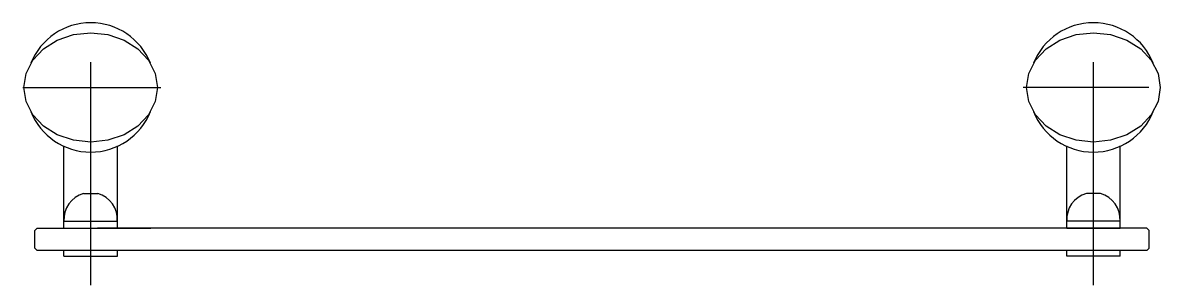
# Model space of a CAD drawing. Extents: x -1.12 to -0.61, y 289.869 to 289.987.
import ezdxf

# ---------------------------------------------------------------- set-up
doc = ezdxf.new("R2010")
doc.units = 0
doc.header["$LTSCALE"] = 0.2
doc.header["$MEASUREMENT"] = 0
doc.linetypes.add('AXES', pattern=[0.54, 0.3, -0.08, 0.08, -0.08])
doc.linetypes.add('CONTINU', pattern=[0])
doc.layers.get('0').update_dxf_attribs({"linetype": 'CONTINUOUS'})
doc.layers.add('DECA_EIXOS', color=5, linetype='AXES')

msp = doc.modelspace()

# ---------------------------------------------------------------- linework, layer by layer
at = {"linetype": 'CONTINU'}
for points in [[(-1.06229, 289.96841, 0.674352), (-1.116, 289.96841)], [(-0.61273, 289.96841, 0.674348), (-0.66645, 289.96841)], [(-1.116, 289.9467, 0.674347), (-1.06229, 289.9467)], [(-0.66645, 289.9467, 0.67435), (-0.61273, 289.9467)], [(-1.09229, 289.91, 0.357459), (-1.1011, 289.89761)], [(-1.07719, 289.89761, 0.357458), (-1.086, 289.91)], [(-0.64273, 289.91, 0.357459), (-0.65154, 289.89761)], [(-0.62763, 289.89761, 0.357459), (-0.63644, 289.91)]]:
    msp.add_lwpolyline(points, format="xyb", dxfattribs=at)
for points in [[(-1.11912, 289.95755), (-1.11811, 289.96385), (-1.11508, 289.96982), (-1.11034, 289.97486), (-1.10417, 289.97873), (-1.09686, 289.98121), (-1.08914, 289.98203), (-1.08143, 289.98121), (-1.07412, 289.97873), (-1.06795, 289.97486), (-1.06321, 289.96982), (-1.06018, 289.96385), (-1.05917, 289.95755), (-1.06018, 289.95126), (-1.06321, 289.94528), (-1.06795, 289.94025), (-1.07412, 289.93638), (-1.08143, 289.9339), (-1.08914, 289.93308), (-1.09686, 289.9339), (-1.10417, 289.93638), (-1.11034, 289.94025), (-1.11508, 289.94528), (-1.11811, 289.95126)], [(-0.66956, 289.95755), (-0.66855, 289.96385), (-0.66552, 289.96982), (-0.66078, 289.97486), (-0.65461, 289.97873), (-0.6473, 289.98121), (-0.63959, 289.98203), (-0.63187, 289.98121), (-0.62456, 289.97873), (-0.61839, 289.97486), (-0.61365, 289.96982), (-0.61062, 289.96385), (-0.60962, 289.95755), (-0.61062, 289.95126), (-0.61365, 289.94528), (-0.61839, 289.94025), (-0.62456, 289.93638), (-0.63187, 289.9339), (-0.63959, 289.93308), (-0.6473, 289.9339), (-0.65461, 289.93638), (-0.66078, 289.94025), (-0.66552, 289.94528), (-0.66855, 289.95126)]]:
    msp.add_lwpolyline(points, close=True, dxfattribs=at)
for points in [[(-1.10113, 289.89452), (-1.10113, 289.93142)], [(-1.07716, 289.89452), (-1.07716, 289.93142)], [(-0.65157, 289.89452), (-0.65157, 289.93142)], [(-0.6276, 289.89452), (-0.6276, 289.93142)], [(-1.09229, 289.91), (-1.086, 289.91)], [(-0.63644, 289.91), (-0.64273, 289.91)], [(-1.1011, 289.89761), (-1.07719, 289.89761)], [(-0.62763, 289.89761), (-0.65154, 289.89761)], [(-1.11412, 289.89352), (-1.11312, 289.89452)], [(-1.11412, 289.88552), (-1.11412, 289.89352)], [(-1.11312, 289.89452), (-1.06217, 289.89452)], [(-0.66656, 289.89452), (-1.08615, 289.89452)], [(-0.61561, 289.89452), (-0.66656, 289.89452)], [(-0.65157, 289.89452), (-0.6276, 289.89452)], [(-0.61461, 289.89352), (-0.61561, 289.89452)], [(-0.61461, 289.88552), (-0.61461, 289.89352)], [(-1.11412, 289.88552), (-1.11312, 289.88453)], [(-0.61561, 289.88453), (-1.11312, 289.88453)], [(-1.10113, 289.88203), (-1.10113, 289.88453)], [(-1.10113, 289.88203), (-1.07716, 289.88203)], [(-1.07716, 289.88203), (-1.07716, 289.88453)], [(-0.65157, 289.88203), (-0.65157, 289.88453)], [(-0.6276, 289.88203), (-0.65157, 289.88203)], [(-0.6276, 289.88203), (-0.6276, 289.88453)], [(-0.61461, 289.88552), (-0.61561, 289.88453)]]:
    msp.add_lwpolyline(points, dxfattribs=at)
at = {"layer": 'DECA_EIXOS'}
for points in [[(-1.08914, 289.86894), (-1.08914, 289.98253)], [(-0.63959, 289.86894), (-0.63959, 289.98253)], [(-1.11959, 289.95755), (-1.0577, 289.95755)], [(-0.61467, 289.95755), (-0.67103, 289.95755)]]:
    msp.add_lwpolyline(points, dxfattribs=at)

doc.saveas('drawing.dxf')
